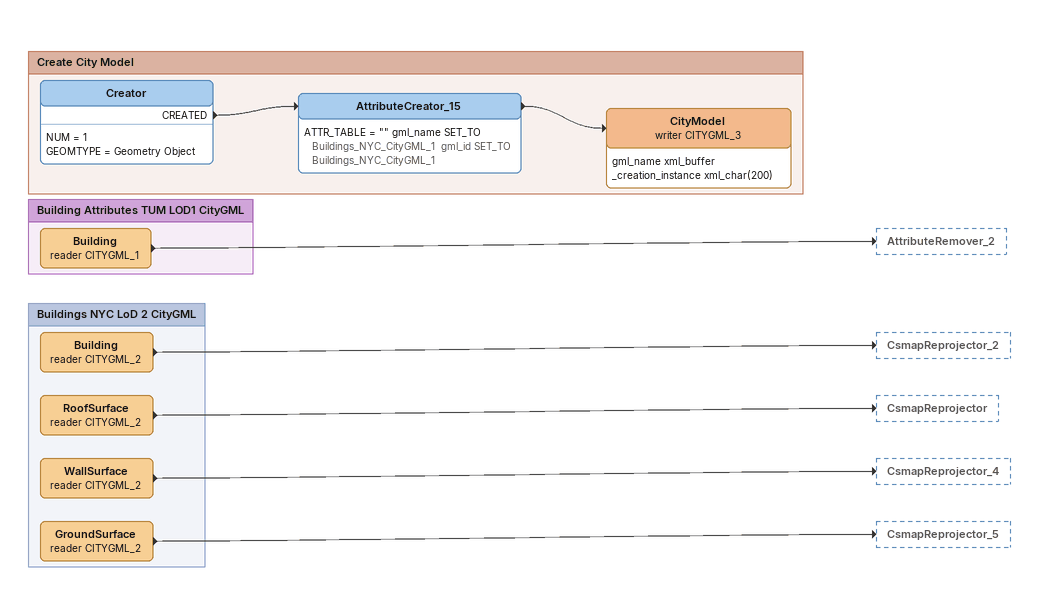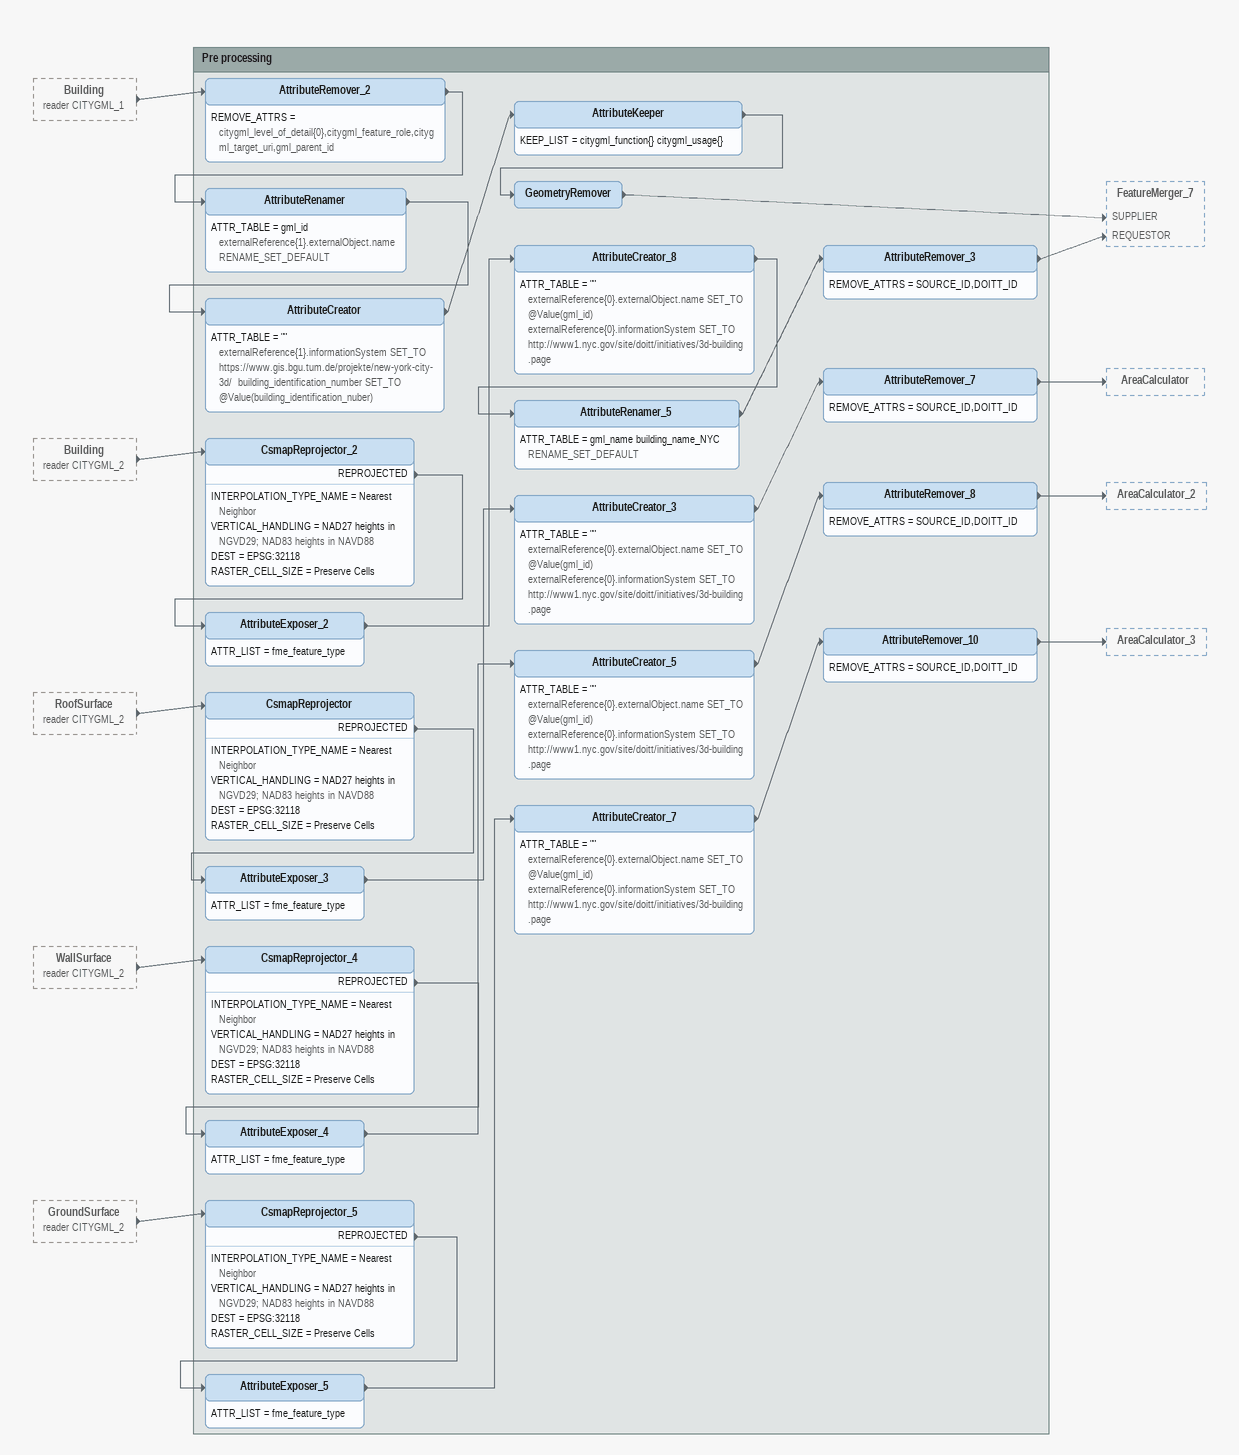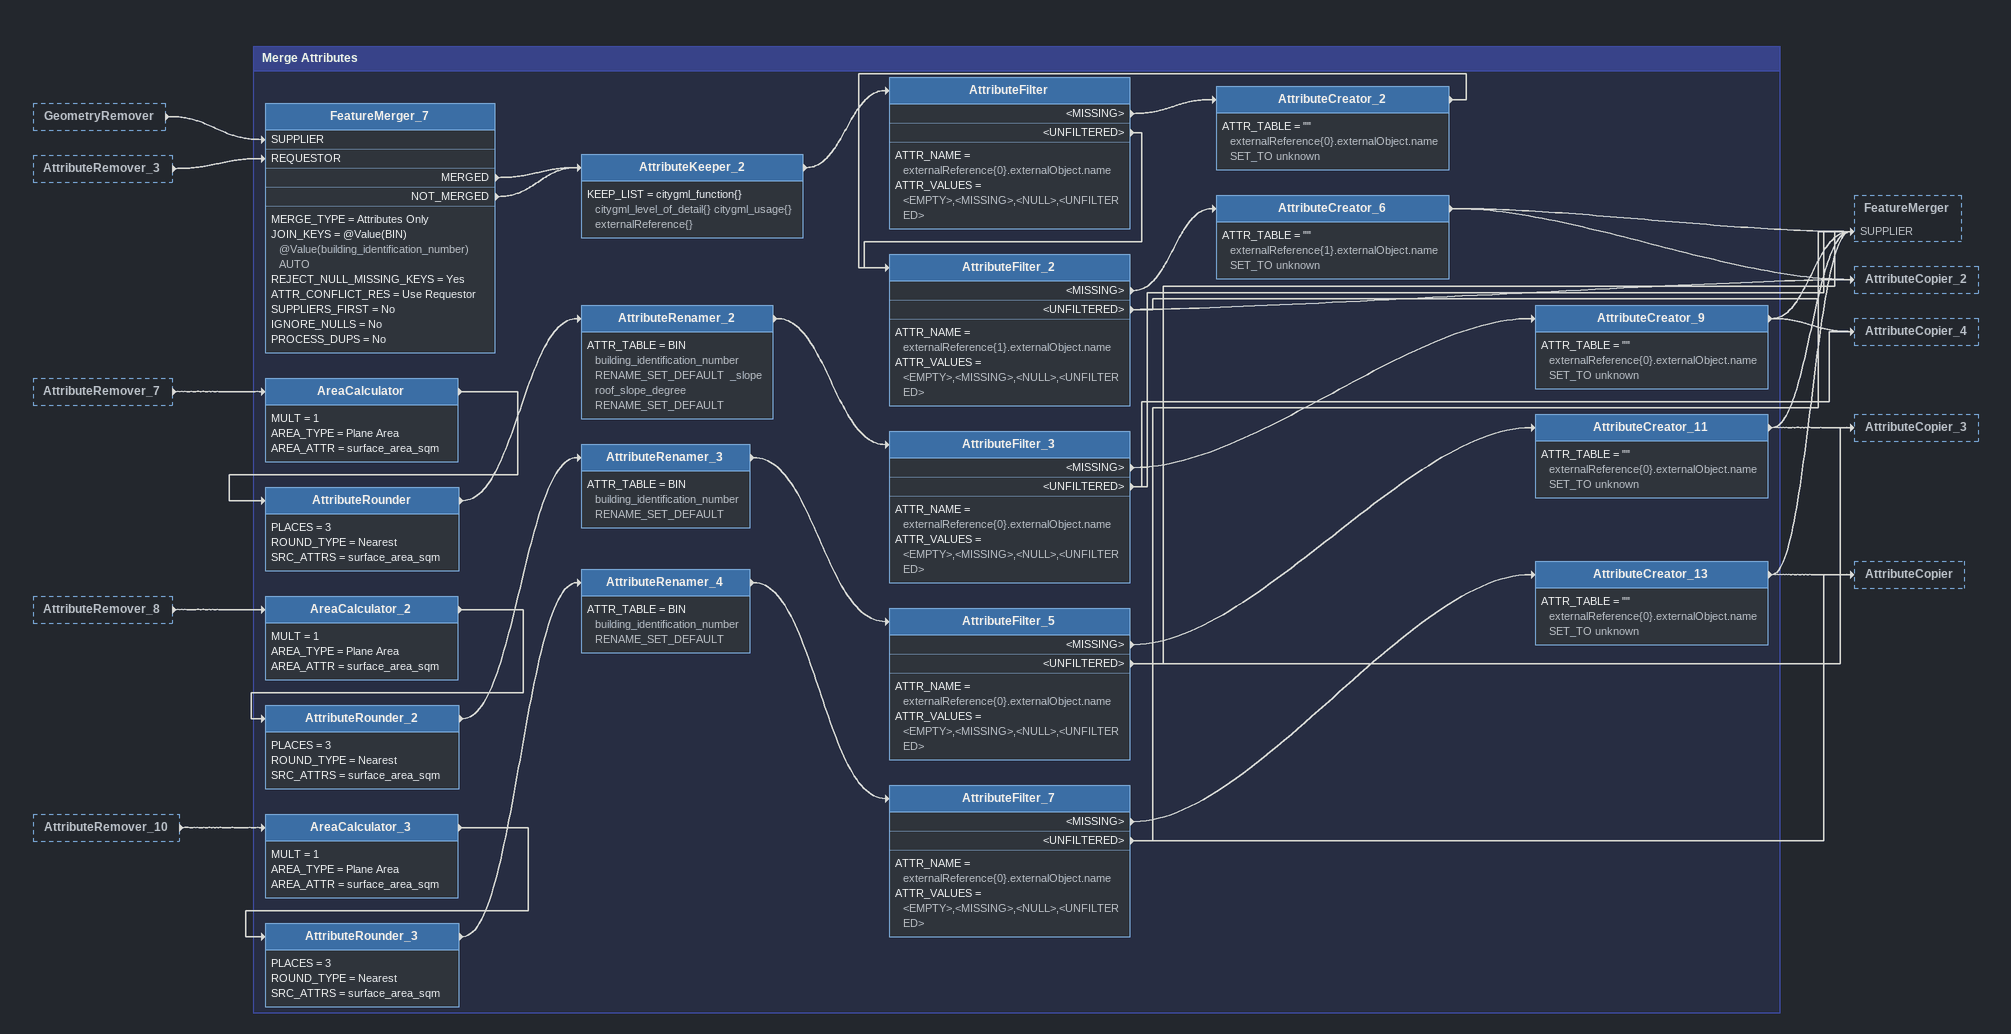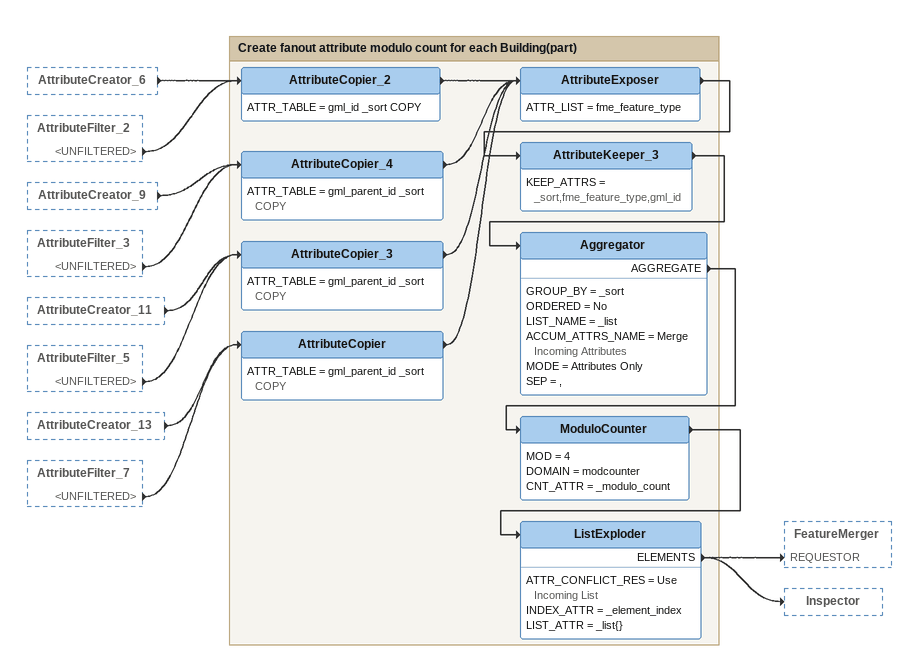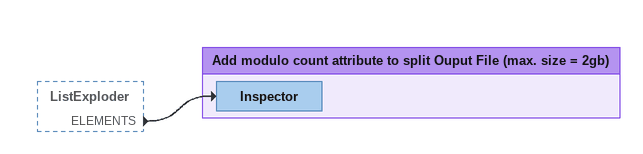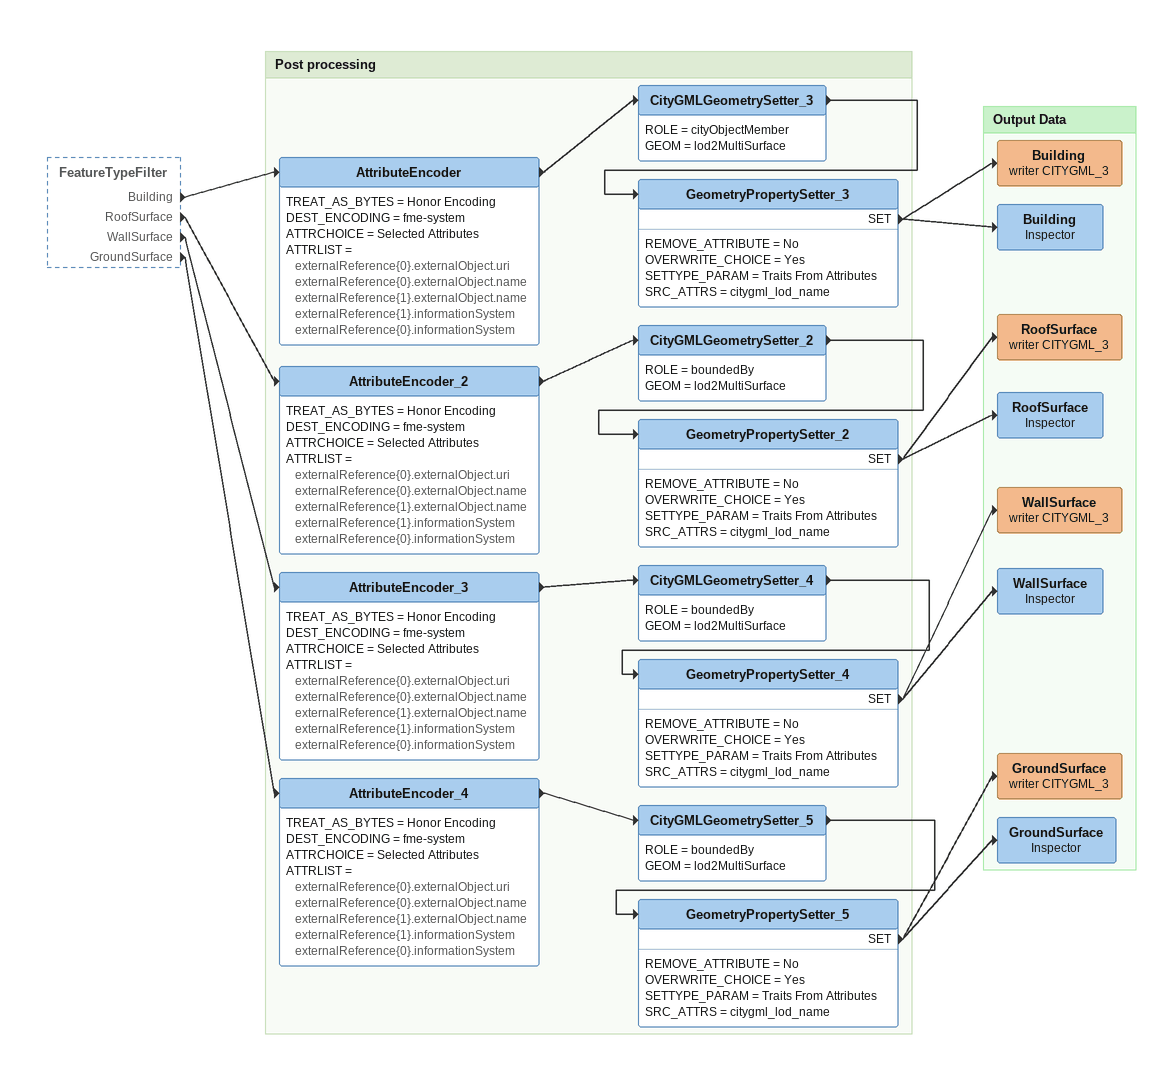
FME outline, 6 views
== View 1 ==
Bookmark: Create City Model
Creator
    NUM = 1
    GEOMTYPE = Geometry Object
    CREATED -> AttributeCreator_15
AttributeCreator_15
    ATTR_TABLE = "" gml_name SET_TO Buildings_NYC_CityGML_1  gml_id SET_TO Buildings_NYC_CityGML_1
    -> CityModel (writer CITYGML_3)
CityModel (writer CITYGML_3)
    attributes: gml_name xml_buffer, _creation_instance xml_char(200)

Bookmark: Building Attributes TUM LOD1 CityGML
Building (reader CITYGML_1)
    -> AttributeRemover_2

Bookmark: Buildings NYC LoD 2 CityGML
Building (reader CITYGML_2)
    -> CsmapReprojector_2
RoofSurface (reader CITYGML_2)
    -> CsmapReprojector
WallSurface (reader CITYGML_2)
    -> CsmapReprojector_4
GroundSurface (reader CITYGML_2)
    -> CsmapReprojector_5

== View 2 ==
Building (reader CITYGML_1) [outside]
    -> AttributeRemover_2
Building (reader CITYGML_2) [outside]
    -> CsmapReprojector_2
RoofSurface (reader CITYGML_2) [outside]
    -> CsmapReprojector
WallSurface (reader CITYGML_2) [outside]
    -> CsmapReprojector_4
GroundSurface (reader CITYGML_2) [outside]
    -> CsmapReprojector_5

Bookmark: Pre processing
AttributeRemover_2
    REMOVE_ATTRS = citygml_level_of_detail{0},citygml_feature_role,citygml_target_uri,gml_parent_id
    -> AttributeRenamer
AttributeRenamer
    ATTR_TABLE = gml_id externalReference{1}.externalObject.name RENAME_SET_DEFAULT
    -> AttributeCreator
AttributeCreator
    ATTR_TABLE = "" externalReference{1}.informationSystem SET_TO https://www.gis.bgu.tum.de/projekte/new-york-city-3d/  building_identification_number SET_TO @Value(building_identification_nuber)
    -> AttributeKeeper
AttributeKeeper
    KEEP_LIST = citygml_function{} citygml_usage{}
    -> GeometryRemover
GeometryRemover
    -> FeatureMerger_7 [SUPPLIER]
CsmapReprojector_2
    INTERPOLATION_TYPE_NAME = Nearest Neighbor
    VERTICAL_HANDLING = NAD27 heights in NGVD29; NAD83 heights in NAVD88
    DEST = EPSG:32118
    RASTER_CELL_SIZE = Preserve Cells
    REPROJECTED -> AttributeExposer_2
AttributeExposer_2
    ATTR_LIST = fme_feature_type
    -> AttributeCreator_8
AttributeCreator_8
    ATTR_TABLE = "" externalReference{0}.externalObject.name SET_TO @Value(gml_id)  externalReference{0}.informationSystem SET_TO http://www1.nyc.gov/site/doitt/initiatives/3d-building.page
    -> AttributeRenamer_5
AttributeRenamer_5
    ATTR_TABLE = gml_name building_name_NYC RENAME_SET_DEFAULT
    -> AttributeRemover_3
AttributeRemover_3
    REMOVE_ATTRS = SOURCE_ID,DOITT_ID
    -> FeatureMerger_7 [REQUESTOR]
CsmapReprojector
    INTERPOLATION_TYPE_NAME = Nearest Neighbor
    VERTICAL_HANDLING = NAD27 heights in NGVD29; NAD83 heights in NAVD88
    DEST = EPSG:32118
    RASTER_CELL_SIZE = Preserve Cells
    REPROJECTED -> AttributeExposer_3
AttributeExposer_3
    ATTR_LIST = fme_feature_type
    -> AttributeCreator_3
AttributeCreator_3
    ATTR_TABLE = "" externalReference{0}.externalObject.name SET_TO @Value(gml_id)  externalReference{0}.informationSystem SET_TO http://www1.nyc.gov/site/doitt/initiatives/3d-building.page
    -> AttributeRemover_7
AttributeRemover_7
    REMOVE_ATTRS = SOURCE_ID,DOITT_ID
    -> AreaCalculator
CsmapReprojector_4
    INTERPOLATION_TYPE_NAME = Nearest Neighbor
    VERTICAL_HANDLING = NAD27 heights in NGVD29; NAD83 heights in NAVD88
    DEST = EPSG:32118
    RASTER_CELL_SIZE = Preserve Cells
    REPROJECTED -> AttributeExposer_4
AttributeExposer_4
    ATTR_LIST = fme_feature_type
    -> AttributeCreator_5
AttributeCreator_5
    ATTR_TABLE = "" externalReference{0}.externalObject.name SET_TO @Value(gml_id)  externalReference{0}.informationSystem SET_TO http://www1.nyc.gov/site/doitt/initiatives/3d-building.page
    -> AttributeRemover_8
AttributeRemover_8
    REMOVE_ATTRS = SOURCE_ID,DOITT_ID
    -> AreaCalculator_2
CsmapReprojector_5
    INTERPOLATION_TYPE_NAME = Nearest Neighbor
    VERTICAL_HANDLING = NAD27 heights in NGVD29; NAD83 heights in NAVD88
    DEST = EPSG:32118
    RASTER_CELL_SIZE = Preserve Cells
    REPROJECTED -> AttributeExposer_5
AttributeExposer_5
    ATTR_LIST = fme_feature_type
    -> AttributeCreator_7
AttributeCreator_7
    ATTR_TABLE = "" externalReference{0}.externalObject.name SET_TO @Value(gml_id)  externalReference{0}.informationSystem SET_TO http://www1.nyc.gov/site/doitt/initiatives/3d-building.page
    -> AttributeRemover_10
AttributeRemover_10
    REMOVE_ATTRS = SOURCE_ID,DOITT_ID
    -> AreaCalculator_3

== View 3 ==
GeometryRemover [outside]
    -> FeatureMerger_7 [SUPPLIER]
AttributeRemover_3 [outside]
    -> FeatureMerger_7 [REQUESTOR]
AttributeRemover_7 [outside]
    -> AreaCalculator
AttributeRemover_8 [outside]
    -> AreaCalculator_2
AttributeRemover_10 [outside]
    -> AreaCalculator_3

Bookmark: Merge Attributes
FeatureMerger_7
    MERGE_TYPE = Attributes Only
    JOIN_KEYS = @Value(BIN) @Value(building_identification_number) AUTO
    REJECT_NULL_MISSING_KEYS = Yes
    ATTR_CONFLICT_RES = Use Requestor
    SUPPLIERS_FIRST = No
    IGNORE_NULLS = No
    PROCESS_DUPS = No
    MERGED -> AttributeKeeper_2
    NOT_MERGED -> AttributeKeeper_2
AttributeKeeper_2
    KEEP_LIST = citygml_function{} citygml_level_of_detail{} citygml_usage{} externalReference{}
    -> AttributeFilter
AttributeFilter
    ATTR_NAME = externalReference{0}.externalObject.name
    ATTR_VALUES = <EMPTY>,<MISSING>,<NULL>,<UNFILTERED>
    <MISSING> -> AttributeCreator_2
    <UNFILTERED> -> AttributeFilter_2
AttributeCreator_2
    ATTR_TABLE = "" externalReference{0}.externalObject.name SET_TO unknown
    -> AttributeFilter_2
AttributeFilter_2
    ATTR_NAME = externalReference{1}.externalObject.name
    ATTR_VALUES = <EMPTY>,<MISSING>,<NULL>,<UNFILTERED>
    <MISSING> -> AttributeCreator_6
    <UNFILTERED> -> AttributeCopier_2
    <UNFILTERED> -> FeatureMerger [SUPPLIER]
AttributeCreator_6
    ATTR_TABLE = "" externalReference{1}.externalObject.name SET_TO unknown
    -> AttributeCopier_2
    -> FeatureMerger [SUPPLIER]
AreaCalculator
    MULT = 1
    AREA_TYPE = Plane Area
    AREA_ATTR = surface_area_sqm
    -> AttributeRounder
AttributeRounder
    PLACES = 3
    ROUND_TYPE = Nearest
    SRC_ATTRS = surface_area_sqm
    -> AttributeRenamer_2
AttributeRenamer_2
    ATTR_TABLE = BIN building_identification_number RENAME_SET_DEFAULT  _slope roof_slope_degree RENAME_SET_DEFAULT
    -> AttributeFilter_3
AttributeFilter_3
    ATTR_NAME = externalReference{0}.externalObject.name
    ATTR_VALUES = <EMPTY>,<MISSING>,<NULL>,<UNFILTERED>
    <MISSING> -> AttributeCreator_9
    <UNFILTERED> -> AttributeCopier_4
    <UNFILTERED> -> FeatureMerger [SUPPLIER]
AttributeCreator_9
    ATTR_TABLE = "" externalReference{0}.externalObject.name SET_TO unknown
    -> AttributeCopier_4
    -> FeatureMerger [SUPPLIER]
AreaCalculator_2
    MULT = 1
    AREA_TYPE = Plane Area
    AREA_ATTR = surface_area_sqm
    -> AttributeRounder_2
AttributeRounder_2
    PLACES = 3
    ROUND_TYPE = Nearest
    SRC_ATTRS = surface_area_sqm
    -> AttributeRenamer_3
AttributeRenamer_3
    ATTR_TABLE = BIN building_identification_number RENAME_SET_DEFAULT
    -> AttributeFilter_5
AttributeFilter_5
    ATTR_NAME = externalReference{0}.externalObject.name
    ATTR_VALUES = <EMPTY>,<MISSING>,<NULL>,<UNFILTERED>
    <MISSING> -> AttributeCreator_11
    <UNFILTERED> -> AttributeCopier_3
    <UNFILTERED> -> FeatureMerger [SUPPLIER]
AttributeCreator_11
    ATTR_TABLE = "" externalReference{0}.externalObject.name SET_TO unknown
    -> AttributeCopier_3
    -> FeatureMerger [SUPPLIER]
AreaCalculator_3
    MULT = 1
    AREA_TYPE = Plane Area
    AREA_ATTR = surface_area_sqm
    -> AttributeRounder_3
AttributeRounder_3
    PLACES = 3
    ROUND_TYPE = Nearest
    SRC_ATTRS = surface_area_sqm
    -> AttributeRenamer_4
AttributeRenamer_4
    ATTR_TABLE = BIN building_identification_number RENAME_SET_DEFAULT
    -> AttributeFilter_7
AttributeFilter_7
    ATTR_NAME = externalReference{0}.externalObject.name
    ATTR_VALUES = <EMPTY>,<MISSING>,<NULL>,<UNFILTERED>
    <MISSING> -> AttributeCreator_13
    <UNFILTERED> -> AttributeCopier
    <UNFILTERED> -> FeatureMerger [SUPPLIER]
AttributeCreator_13
    ATTR_TABLE = "" externalReference{0}.externalObject.name SET_TO unknown
    -> AttributeCopier
    -> FeatureMerger [SUPPLIER]

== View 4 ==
AttributeCreator_6 [outside]
    -> AttributeCopier_2
AttributeFilter_2 [outside]
    <UNFILTERED> -> AttributeCopier_2
AttributeCreator_9 [outside]
    -> AttributeCopier_4
AttributeFilter_3 [outside]
    <UNFILTERED> -> AttributeCopier_4
AttributeCreator_11 [outside]
    -> AttributeCopier_3
AttributeFilter_5 [outside]
    <UNFILTERED> -> AttributeCopier_3
AttributeCreator_13 [outside]
    -> AttributeCopier
AttributeFilter_7 [outside]
    <UNFILTERED> -> AttributeCopier

Bookmark: Create fanout attribute modulo count for each Building(part)
AttributeCopier_2
    ATTR_TABLE = gml_id _sort COPY
    -> AttributeExposer
AttributeCopier_4
    ATTR_TABLE = gml_parent_id _sort COPY
    -> AttributeExposer
AttributeCopier_3
    ATTR_TABLE = gml_parent_id _sort COPY
    -> AttributeExposer
AttributeCopier
    ATTR_TABLE = gml_parent_id _sort COPY
    -> AttributeExposer
AttributeExposer
    ATTR_LIST = fme_feature_type
    -> AttributeKeeper_3
AttributeKeeper_3
    KEEP_ATTRS = _sort,fme_feature_type,gml_id
    -> Aggregator
Aggregator
    GROUP_BY = _sort
    ORDERED = No
    LIST_NAME = _list
    ACCUM_ATTRS_NAME = Merge Incoming Attributes
    MODE = Attributes Only
    SEP = ,
    AGGREGATE -> ModuloCounter
ModuloCounter
    MOD = 4
    DOMAIN = modcounter
    CNT_ATTR = _modulo_count
    -> ListExploder
ListExploder
    ATTR_CONFLICT_RES = Use Incoming List
    INDEX_ATTR = _element_index
    LIST_ATTR = _list{}
    ELEMENTS -> FeatureMerger [REQUESTOR]
    ELEMENTS -> Inspector

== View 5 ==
ListExploder [outside]
    ELEMENTS -> Inspector

Bookmark: Add modulo count attribute to split Ouput File (max. size = 2gb)
Inspector

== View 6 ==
FeatureTypeFilter [outside]
    Building -> AttributeEncoder
    RoofSurface -> AttributeEncoder_2
    WallSurface -> AttributeEncoder_3
    GroundSurface -> AttributeEncoder_4

Bookmark: Post processing
AttributeEncoder
    TREAT_AS_BYTES = Honor Encoding
    DEST_ENCODING = fme-system
    ATTRCHOICE = Selected Attributes
    ATTRLIST = externalReference{0}.externalObject.uri externalReference{0}.externalObject.name externalReference{1}.externalObject.name externalReference{1}.informationSystem externalReference{0}.informationSystem
    -> CityGMLGeometrySetter_3
CityGMLGeometrySetter_3
    ROLE = cityObjectMember
    GEOM = lod2MultiSurface
    -> GeometryPropertySetter_3
GeometryPropertySetter_3
    REMOVE_ATTRIBUTE = No
    OVERWRITE_CHOICE = Yes
    SETTYPE_PARAM = Traits From Attributes
    SRC_ATTRS = citygml_lod_name
    SET -> Building (writer CITYGML_3)
    SET -> Building
AttributeEncoder_2
    TREAT_AS_BYTES = Honor Encoding
    DEST_ENCODING = fme-system
    ATTRCHOICE = Selected Attributes
    ATTRLIST = externalReference{0}.externalObject.uri externalReference{0}.externalObject.name externalReference{1}.externalObject.name externalReference{1}.informationSystem externalReference{0}.informationSystem
    -> CityGMLGeometrySetter_2
CityGMLGeometrySetter_2
    ROLE = boundedBy
    GEOM = lod2MultiSurface
    -> GeometryPropertySetter_2
GeometryPropertySetter_2
    REMOVE_ATTRIBUTE = No
    OVERWRITE_CHOICE = Yes
    SETTYPE_PARAM = Traits From Attributes
    SRC_ATTRS = citygml_lod_name
    SET -> RoofSurface (writer CITYGML_3)
    SET -> RoofSurface
AttributeEncoder_3
    TREAT_AS_BYTES = Honor Encoding
    DEST_ENCODING = fme-system
    ATTRCHOICE = Selected Attributes
    ATTRLIST = externalReference{0}.externalObject.uri externalReference{0}.externalObject.name externalReference{1}.externalObject.name externalReference{1}.informationSystem externalReference{0}.informationSystem
    -> CityGMLGeometrySetter_4
CityGMLGeometrySetter_4
    ROLE = boundedBy
    GEOM = lod2MultiSurface
    -> GeometryPropertySetter_4
GeometryPropertySetter_4
    REMOVE_ATTRIBUTE = No
    OVERWRITE_CHOICE = Yes
    SETTYPE_PARAM = Traits From Attributes
    SRC_ATTRS = citygml_lod_name
    SET -> WallSurface (writer CITYGML_3)
    SET -> WallSurface
AttributeEncoder_4
    TREAT_AS_BYTES = Honor Encoding
    DEST_ENCODING = fme-system
    ATTRCHOICE = Selected Attributes
    ATTRLIST = externalReference{0}.externalObject.uri externalReference{0}.externalObject.name externalReference{1}.externalObject.name externalReference{1}.informationSystem externalReference{0}.informationSystem
    -> CityGMLGeometrySetter_5
CityGMLGeometrySetter_5
    ROLE = boundedBy
    GEOM = lod2MultiSurface
    -> GeometryPropertySetter_5
GeometryPropertySetter_5
    REMOVE_ATTRIBUTE = No
    OVERWRITE_CHOICE = Yes
    SETTYPE_PARAM = Traits From Attributes
    SRC_ATTRS = citygml_lod_name
    SET -> GroundSurface (writer CITYGML_3)
    SET -> GroundSurface

Bookmark: Output Data
Building (writer CITYGML_3)
Building: Inspector
RoofSurface (writer CITYGML_3)
RoofSurface: Inspector
WallSurface (writer CITYGML_3)
WallSurface: Inspector
GroundSurface (writer CITYGML_3)
GroundSurface: Inspector
